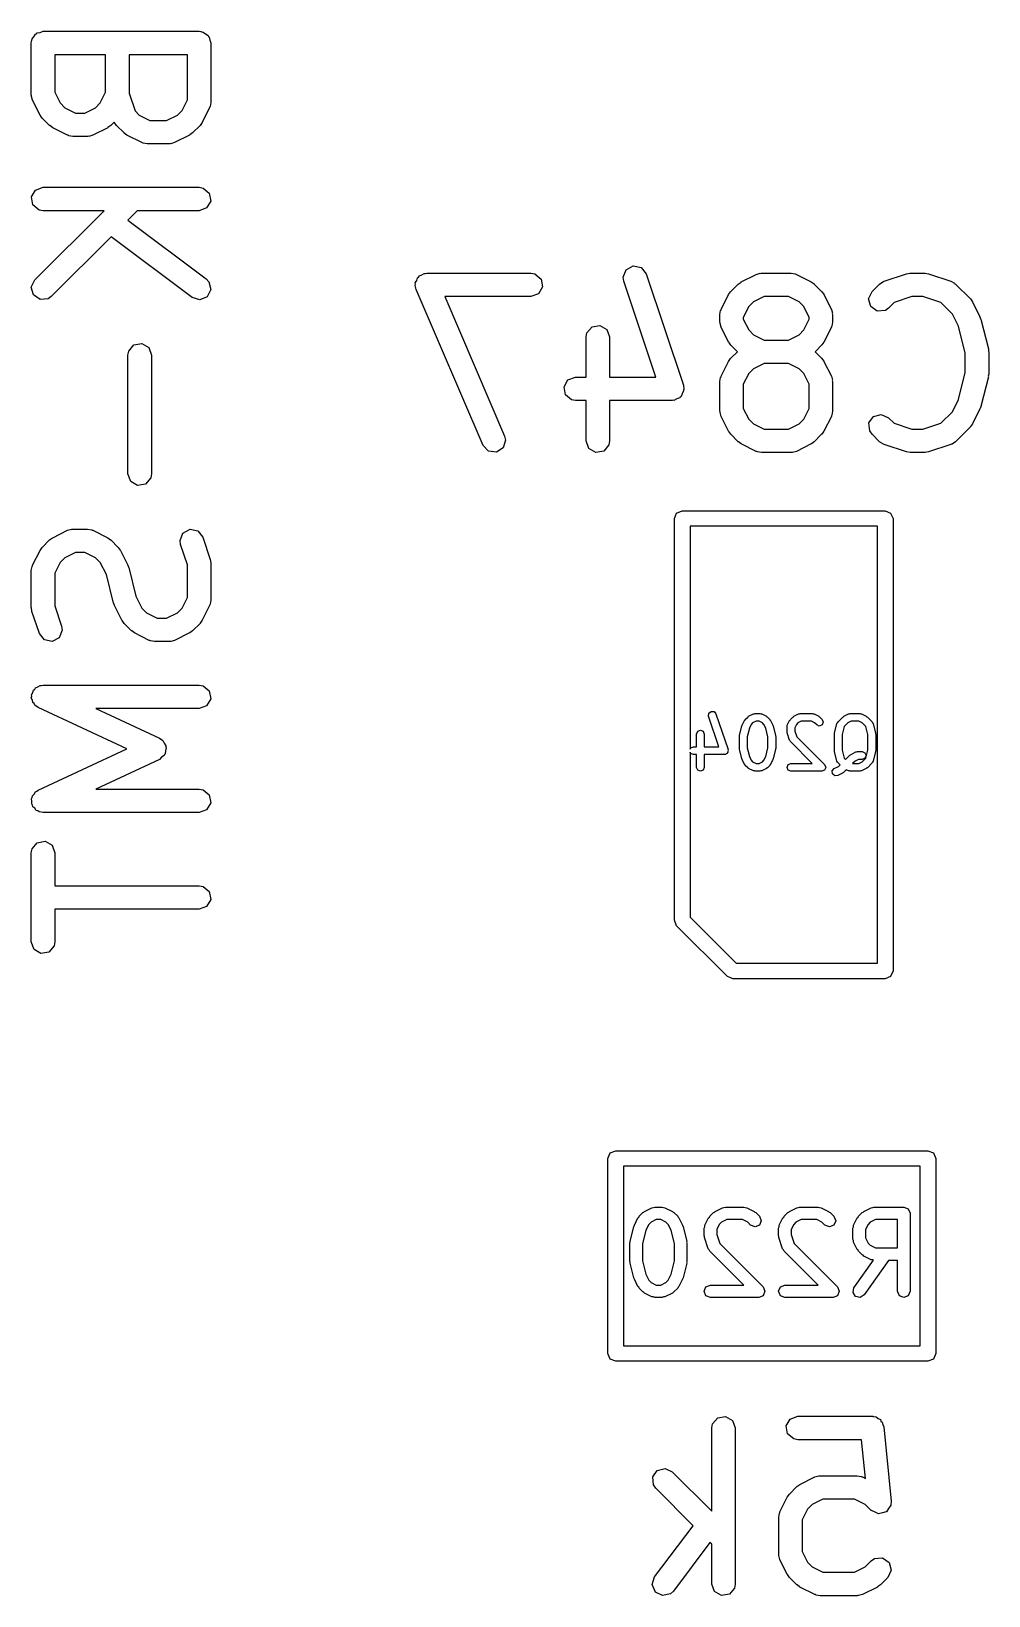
# Model space of a CAD drawing. Extents: x 107.3 to 170.9, y -113.5 to -51.4.
# Drawn here: x 133.16 to 139.3, y -74.83 to -64.81 of the extents above; entities that cross this region are included whole.
import ezdxf

# ---------------------------------------------------------------- set-up
doc = ezdxf.new("R2010")
doc.units = 0
doc.layers.add('BLACK', color=7, linetype='CONTINUOUS')

msp = doc.modelspace()

# ---------------------------------------------------------------- linework, layer by layer
at = {"layer": 'BLACK', "linetype": 'CONTINUOUS'}
for p, q in [((133.164, -64.8809), (133.166, -64.8712)), ((133.165, -64.8679), (133.167, -64.865)), ((133.166, -64.8712), (133.165, -64.8679)), ((133.167, -64.865), (133.169, -64.8553)), ((133.169, -64.8553), (133.181, -64.8404)), ((133.181, -64.8404), (133.191, -64.8235)), ((133.191, -64.8235), (133.197, -64.8212)), ((133.197, -64.8212), (133.202, -64.816)), ((133.202, -64.816), (133.221, -64.8126)), ((133.221, -64.8126), (133.239, -64.8059)), ((133.239, -64.8059), (134.239, -64.8059)), ((134.239, -64.8059), (134.249, -64.8077)), ((134.249, -64.8077), (134.252, -64.8071)), ((134.252, -64.8071), (134.255, -64.8087)), ((134.255, -64.8087), (134.265, -64.8105)), ((134.265, -64.8105), (134.28, -64.823)), ((134.28, -64.823), (134.297, -64.8327)), ((134.297, -64.8327), (134.299, -64.8391)), ((134.299, -64.8391), (134.304, -64.8434)), ((134.304, -64.8434), (134.308, -64.8626)), ((134.308, -64.8626), (134.314, -64.8809)), ((133.164, -65.2143), (133.164, -64.8809)), ((133.314, -64.9559), (133.314, -65.1966)), ((133.64, -64.9559), (133.314, -64.9559)), ((133.64, -65.1966), (133.64, -64.9559)), ((133.79, -64.9559), (133.79, -65.2021)), ((134.164, -64.9559), (133.79, -64.9559)), ((134.164, -65.2442), (134.164, -64.9559)), ((134.314, -64.8809), (134.314, -65.2619)), ((133.166, -65.2185), (133.164, -65.2143)), ((133.165, -65.2228), (133.166, -65.2185)), ((133.172, -65.2478), (133.165, -65.2228)), ((133.22, -65.343), (133.172, -65.2478)), ((133.314, -65.1966), (133.348, -65.2651)), ((133.348, -65.2651), (133.379, -65.2955)), ((133.576, -65.2955), (133.606, -65.2651)), ((133.606, -65.2651), (133.64, -65.1966)), ((133.79, -65.2021), (133.829, -65.3166)), ((134.13, -65.3127), (134.164, -65.2442)), ((134.314, -65.2619), (134.31, -65.2875)), ((133.221, -65.3442), (133.22, -65.343)), ((133.234, -65.3625), (133.221, -65.3442)), ((133.281, -65.4102), (133.234, -65.3625)), ((133.379, -65.2955), (133.447, -65.3297)), ((133.447, -65.3297), (133.507, -65.3297)), ((133.507, -65.3297), (133.576, -65.2955)), ((133.829, -65.3166), (133.855, -65.3431)), ((133.855, -65.3431), (133.924, -65.3774)), ((134.031, -65.3774), (134.1, -65.3431)), ((134.1, -65.3431), (134.13, -65.3127)), ((134.306, -65.2954), (134.259, -65.3907)), ((134.307, -65.291), (134.306, -65.2954)), ((134.31, -65.2875), (134.307, -65.291)), ((133.283, -65.4108), (133.281, -65.4102)), ((133.301, -65.4242), (133.283, -65.4108)), ((133.396, -65.4718), (133.301, -65.4242)), ((133.401, -65.4723), (133.396, -65.4718)), ((133.404, -65.4752), (133.401, -65.4723)), ((133.43, -65.4797), (133.404, -65.4752)), ((133.558, -65.4718), (133.533, -65.4792)), ((133.654, -65.4242), (133.558, -65.4718)), ((133.655, -65.423), (133.654, -65.4242)), ((133.673, -65.4102), (133.655, -65.423)), ((133.695, -65.3883), (133.673, -65.4102)), ((133.695, -65.3888), (133.695, -65.3883)), ((133.71, -65.4102), (133.695, -65.3888)), ((133.758, -65.4578), (133.71, -65.4102)), ((133.759, -65.4585), (133.758, -65.4578)), ((133.777, -65.4718), (133.759, -65.4585)), ((133.872, -65.5194), (133.777, -65.4718)), ((133.924, -65.3774), (134.031, -65.3774)), ((134.177, -65.4718), (134.082, -65.5194)), ((134.179, -65.4706), (134.177, -65.4718)), ((134.197, -65.4578), (134.179, -65.4706)), ((134.245, -65.4102), (134.197, -65.4578)), ((134.259, -65.3907), (134.245, -65.4087)), ((134.245, -65.4087), (134.245, -65.4102)), ((133.525, -65.4797), (133.43, -65.4797)), ((133.529, -65.4782), (133.525, -65.4797)), ((133.533, -65.4792), (133.529, -65.4782)), ((133.877, -65.52), (133.872, -65.5194)), ((133.88, -65.5228), (133.877, -65.52)), ((133.906, -65.5274), (133.88, -65.5228)), ((134.049, -65.5274), (133.906, -65.5274)), ((134.053, -65.5258), (134.049, -65.5274)), ((134.057, -65.5269), (134.053, -65.5258)), ((134.082, -65.5194), (134.057, -65.5269)), ((133.165, -65.8679), (133.191, -65.8235)), ((133.174, -65.9184), (133.165, -65.8679)), ((133.191, -65.8235), (133.239, -65.8059)), ((133.239, -65.8059), (134.239, -65.8059)), ((134.239, -65.8059), (134.265, -65.8105)), ((134.265, -65.8105), (134.304, -65.8434)), ((134.304, -65.8434), (134.313, -65.894)), ((133.214, -65.9514), (133.174, -65.9184)), ((133.186, -66.3993), (133.63, -65.9559)), ((133.239, -65.9559), (133.214, -65.9514)), ((133.63, -65.9559), (133.239, -65.9559)), ((133.842, -65.9559), (133.782, -66.0157)), ((134.239, -65.9559), (133.842, -65.9559)), ((134.287, -65.9384), (134.239, -65.9559)), ((134.313, -65.894), (134.287, -65.9384)), ((133.782, -66.0157), (134.284, -66.3924)), ((133.675, -66.1228), (133.292, -66.5054)), ((134.194, -66.5124), (133.675, -66.1228)), ((135.645, -66.3814), (135.65, -66.3737)), ((135.65, -66.3737), (135.666, -66.3677)), ((135.666, -66.3677), (135.681, -66.3582)), ((135.681, -66.3582), (135.69, -66.3592)), ((135.69, -66.3592), (135.698, -66.3562)), ((135.698, -66.3562), (136.365, -66.3562)), ((136.365, -66.3562), (136.39, -66.3607)), ((136.39, -66.3607), (136.43, -66.3937)), ((136.956, -66.3815), (136.975, -66.3338)), ((136.975, -66.3338), (137.02, -66.3094)), ((137.02, -66.3094), (137.071, -66.3197)), ((137.071, -66.3197), (137.103, -66.3598)), ((137.103, -66.3598), (137.341, -67.0741)), ((137.712, -66.4117), (137.807, -66.3641)), ((137.807, -66.3641), (137.832, -66.3567)), ((137.832, -66.3567), (137.837, -66.3577)), ((137.837, -66.3577), (137.841, -66.3562)), ((137.841, -66.3562), (138.031, -66.3562)), ((138.031, -66.3562), (138.057, -66.3607)), ((138.057, -66.3607), (138.061, -66.3636)), ((138.061, -66.3636), (138.065, -66.3641)), ((138.065, -66.3641), (138.16, -66.4117)), ((138.627, -66.4076), (138.77, -66.36)), ((138.77, -66.36), (138.792, -66.3567)), ((138.792, -66.3567), (138.793, -66.3562)), ((138.793, -66.3562), (138.889, -66.3562)), ((138.889, -66.3562), (138.911, -66.3601)), ((138.911, -66.3601), (138.912, -66.36)), ((138.912, -66.36), (139.055, -66.4076)), ((133.164, -66.4458), (133.186, -66.3993)), ((133.178, -66.4954), (133.164, -66.4458)), ((134.284, -66.3924), (134.302, -66.4114)), ((134.314, -66.4613), (134.29, -66.5071)), ((134.302, -66.4114), (134.314, -66.4613)), ((135.623, -66.4354), (135.626, -66.4269)), ((135.629, -66.4607), (135.623, -66.4354)), ((135.624, -66.4182), (135.633, -66.403)), ((135.626, -66.4269), (135.624, -66.4182)), ((136.058, -67.4607), (135.629, -66.4607)), ((135.633, -66.403), (135.638, -66.3863)), ((135.638, -66.3863), (135.645, -66.3814)), ((136.439, -66.4442), (136.413, -66.4886)), ((136.43, -66.3937), (136.439, -66.4442)), ((136.96, -66.4073), (136.956, -66.3815)), ((137.165, -67.0228), (136.96, -66.4073)), ((137.631, -66.4929), (137.644, -66.4749)), ((137.644, -66.4749), (137.645, -66.4734)), ((137.645, -66.4734), (137.693, -66.4258)), ((137.693, -66.4258), (137.711, -66.4129)), ((137.711, -66.4129), (137.712, -66.4117)), ((138.16, -66.4117), (138.178, -66.4251)), ((138.178, -66.4251), (138.18, -66.4258)), ((138.18, -66.4258), (138.227, -66.4734)), ((138.227, -66.4734), (138.24, -66.4918)), ((138.528, -66.5199), (138.55, -66.4734)), ((138.55, -66.4734), (138.597, -66.4258)), ((138.597, -66.4258), (138.619, -66.4108)), ((138.619, -66.4108), (138.623, -66.4104)), ((138.623, -66.4104), (138.627, -66.4076)), ((139.055, -66.4076), (139.078, -66.4201)), ((139.078, -66.4201), (139.08, -66.4239)), ((139.08, -66.4239), (139.084, -66.4258)), ((139.084, -66.4258), (139.18, -66.521)), ((133.22, -66.5248), (133.178, -66.4954)), ((133.271, -66.5203), (133.22, -66.5248)), ((133.292, -66.5054), (133.271, -66.5203)), ((134.243, -66.5272), (134.194, -66.5124)), ((134.29, -66.5071), (134.243, -66.5272)), ((136.365, -66.5062), (135.812, -66.5062)), ((135.812, -66.5062), (136.196, -67.4016)), ((136.413, -66.4886), (136.365, -66.5062)), ((137.583, -66.5881), (137.631, -66.4929)), ((137.76, -66.5708), (137.725, -66.6394)), ((137.79, -66.5404), (137.76, -66.5708)), ((137.859, -66.5062), (137.79, -66.5404)), ((138.014, -66.5062), (137.859, -66.5062)), ((138.082, -66.5404), (138.014, -66.5062)), ((138.113, -66.5708), (138.082, -66.5404)), ((138.147, -66.6394), (138.113, -66.5708)), ((138.24, -66.4918), (138.241, -66.4929)), ((138.241, -66.4929), (138.289, -66.5881)), ((138.541, -66.5694), (138.528, -66.5199)), ((138.583, -66.5989), (138.541, -66.5694)), ((138.691, -66.5444), (138.656, -66.5795)), ((138.805, -66.5062), (138.691, -66.5444)), ((138.876, -66.5062), (138.805, -66.5062)), ((138.991, -66.5444), (138.876, -66.5062)), ((139.065, -66.6185), (138.991, -66.5444)), ((139.18, -66.521), (139.193, -66.5394)), ((139.193, -66.5394), (139.194, -66.5405)), ((139.194, -66.5405), (139.241, -66.6357)), ((137.575, -66.6217), (137.58, -66.596)), ((137.575, -66.6693), (137.575, -66.6217)), ((137.577, -66.6735), (137.575, -66.6693)), ((137.576, -66.6778), (137.577, -66.6735)), ((137.583, -66.7028), (137.576, -66.6778)), ((137.58, -66.596), (137.583, -66.5926)), ((137.583, -66.5926), (137.583, -66.5881)), ((137.725, -66.6394), (137.725, -66.6516)), ((137.725, -66.6516), (137.76, -66.7201)), ((138.113, -66.7201), (138.147, -66.6516)), ((138.147, -66.6516), (138.147, -66.6394)), ((138.289, -66.5881), (138.296, -66.6131)), ((138.297, -66.6693), (138.292, -66.6949)), ((138.296, -66.6131), (138.295, -66.6174)), ((138.295, -66.6174), (138.297, -66.6217)), ((138.297, -66.6217), (138.297, -66.6693)), ((138.635, -66.5944), (138.583, -66.5989)), ((138.656, -66.5795), (138.635, -66.5944)), ((139.104, -66.6955), (139.065, -66.6185)), ((139.241, -66.6357), (139.245, -66.6481)), ((139.245, -66.6481), (139.247, -66.6511)), ((139.247, -66.6511), (139.295, -66.8416)), ((136.718, -66.7645), (136.723, -66.7389)), ((136.718, -67.0228), (136.718, -66.7645)), ((136.723, -66.7389), (136.756, -66.6996)), ((136.756, -66.6996), (136.806, -66.6907)), ((136.806, -66.6907), (136.851, -66.7163)), ((136.851, -66.7163), (136.868, -66.7645)), ((136.868, -66.7645), (136.868, -67.0228)), ((137.631, -66.7981), (137.583, -66.7028)), ((137.76, -66.7201), (137.79, -66.7505)), ((137.79, -66.7505), (137.859, -66.7848)), ((138.014, -66.7848), (138.082, -66.7505)), ((138.082, -66.7505), (138.113, -66.7201)), ((138.289, -66.7028), (138.241, -66.7981)), ((138.292, -66.6949), (138.289, -66.6984)), ((138.289, -66.6984), (138.289, -66.7028)), ((139.147, -66.869), (139.104, -66.6955)), ((133.783, -66.8809), (133.788, -66.8553)), ((133.788, -66.8553), (133.821, -66.816)), ((133.821, -66.816), (133.871, -66.8071)), ((133.871, -66.8071), (133.916, -66.8327)), ((133.916, -66.8327), (133.933, -66.8809)), ((137.632, -66.7992), (137.631, -66.7981)), ((137.645, -66.8175), (137.632, -66.7992)), ((137.687, -66.8598), (137.645, -66.8175)), ((137.645, -66.902), (137.687, -66.8598)), ((137.859, -66.7848), (138.014, -66.7848)), ((138.227, -66.8175), (138.185, -66.8598)), ((138.185, -66.8598), (138.227, -66.902)), ((138.228, -66.8161), (138.227, -66.8175)), ((138.241, -66.7981), (138.228, -66.8161)), ((139.147, -66.9934), (139.147, -66.869)), ((139.295, -66.8416), (139.296, -66.8565)), ((139.296, -66.8565), (139.297, -66.8598)), ((139.297, -66.8598), (139.297, -67.0026)), ((133.783, -67.6428), (133.783, -66.8809)), ((133.933, -66.8809), (133.933, -67.6428)), ((137.583, -67.0167), (137.631, -66.9214)), ((137.631, -66.9214), (137.644, -66.9034)), ((137.644, -66.9034), (137.645, -66.902)), ((137.79, -66.969), (137.76, -66.9994)), ((137.859, -66.9348), (137.79, -66.969)), ((138.014, -66.9348), (137.859, -66.9348)), ((138.082, -66.969), (138.014, -66.9348)), ((138.113, -66.9994), (138.082, -66.969)), ((138.227, -66.902), (138.24, -66.9203)), ((138.24, -66.9203), (138.241, -66.9214)), ((138.241, -66.9214), (138.289, -67.0167)), ((136.577, -67.0848), (136.602, -67.0404)), ((136.602, -67.0404), (136.65, -67.0228)), ((136.65, -67.0228), (136.718, -67.0228)), ((136.868, -67.0228), (137.165, -67.0228)), ((137.341, -67.0741), (137.344, -67.0999)), ((137.575, -67.0502), (137.58, -67.0246)), ((137.575, -67.2407), (137.575, -67.0502)), ((137.58, -67.0246), (137.583, -67.0211)), ((137.583, -67.0211), (137.583, -67.0167)), ((137.76, -66.9994), (137.725, -67.0679)), ((137.725, -67.0679), (137.725, -67.223)), ((138.147, -67.0679), (138.113, -66.9994)), ((138.147, -67.223), (138.147, -67.0679)), ((138.289, -67.0167), (138.296, -67.0417)), ((138.296, -67.0417), (138.295, -67.046)), ((138.295, -67.046), (138.297, -67.0502)), ((138.297, -67.0502), (138.297, -67.2407)), ((139.104, -67.1669), (139.147, -66.9934)), ((139.295, -67.0208), (139.247, -67.2113)), ((139.297, -67.0026), (139.294, -67.0174)), ((139.294, -67.0174), (139.295, -67.0208)), ((136.586, -67.1353), (136.577, -67.0848)), ((136.625, -67.1683), (136.586, -67.1353)), ((136.65, -67.1728), (136.625, -67.1683)), ((136.718, -67.1728), (136.65, -67.1728)), ((136.718, -67.4312), (136.718, -67.1728)), ((137.27, -67.1728), (136.868, -67.1728)), ((136.868, -67.1728), (136.868, -67.4312)), ((137.275, -67.1709), (137.27, -67.1728)), ((137.281, -67.172), (137.275, -67.1709)), ((137.299, -67.1623), (137.281, -67.172)), ((137.318, -67.1553), (137.299, -67.1623)), ((137.321, -67.1503), (137.318, -67.1553)), ((137.326, -67.1476), (137.321, -67.1503)), ((137.333, -67.1286), (137.326, -67.1476)), ((137.343, -67.1109), (137.333, -67.1286)), ((137.344, -67.0999), (137.342, -67.1052)), ((137.342, -67.1052), (137.343, -67.1109)), ((139.065, -67.2439), (139.104, -67.1669)), ((137.577, -67.2449), (137.575, -67.2407)), ((137.576, -67.2493), (137.577, -67.2449)), ((137.583, -67.2742), (137.576, -67.2493)), ((137.631, -67.3695), (137.583, -67.2742)), ((137.725, -67.223), (137.76, -67.2915)), ((138.113, -67.2915), (138.147, -67.223)), ((138.289, -67.2742), (138.241, -67.3695)), ((138.292, -67.2664), (138.289, -67.2698)), ((138.289, -67.2698), (138.289, -67.2742)), ((138.297, -67.2407), (138.292, -67.2664)), ((138.53, -67.3165), (138.56, -67.2745)), ((138.56, -67.2745), (138.609, -67.2612)), ((138.609, -67.2612), (138.656, -67.2829)), ((138.991, -67.318), (139.065, -67.2439)), ((139.241, -67.2266), (139.194, -67.3219)), ((139.242, -67.2231), (139.241, -67.2266)), ((139.247, -67.2113), (139.242, -67.2231)), ((137.632, -67.3706), (137.631, -67.3695)), ((137.645, -67.389), (137.632, -67.3706)), ((137.76, -67.2915), (137.79, -67.3219)), ((137.79, -67.3219), (137.859, -67.3562)), ((137.859, -67.3562), (138.014, -67.3562)), ((138.014, -67.3562), (138.082, -67.3219)), ((138.082, -67.3219), (138.113, -67.2915)), ((138.241, -67.3695), (138.228, -67.3875)), ((138.535, -67.3676), (138.53, -67.3165)), ((138.55, -67.389), (138.535, -67.3676)), ((138.656, -67.2829), (138.691, -67.318)), ((138.691, -67.318), (138.805, -67.3562)), ((138.805, -67.3562), (138.876, -67.3562)), ((138.876, -67.3562), (138.991, -67.318)), ((139.18, -67.3414), (139.084, -67.4366)), ((139.194, -67.3219), (139.18, -67.3399)), ((139.18, -67.3399), (139.18, -67.3414)), ((136.093, -67.4981), (136.058, -67.4607)), ((136.187, -67.4761), (136.144, -67.5042)), ((136.202, -67.427), (136.187, -67.4761)), ((136.196, -67.4016), (136.202, -67.427)), ((136.736, -67.4794), (136.718, -67.4312)), ((136.78, -67.505), (136.736, -67.4794)), ((136.864, -67.4568), (136.831, -67.4961)), ((136.868, -67.4312), (136.864, -67.4568)), ((137.693, -67.4366), (137.645, -67.389)), ((137.694, -67.4373), (137.693, -67.4366)), ((137.712, -67.4506), (137.694, -67.4373)), ((137.807, -67.4983), (137.712, -67.4506)), ((138.16, -67.4506), (138.065, -67.4983)), ((138.161, -67.4495), (138.16, -67.4506)), ((138.18, -67.4366), (138.161, -67.4495)), ((138.227, -67.389), (138.18, -67.4366)), ((138.228, -67.3875), (138.227, -67.389)), ((138.597, -67.4366), (138.55, -67.389)), ((138.601, -67.4385), (138.597, -67.4366)), ((138.604, -67.4423), (138.601, -67.4385)), ((138.627, -67.4547), (138.604, -67.4423)), ((138.77, -67.5023), (138.627, -67.4547)), ((139.055, -67.4547), (138.912, -67.5023)), ((139.059, -67.4519), (139.055, -67.4547)), ((139.063, -67.4515), (139.059, -67.4519)), ((139.084, -67.4366), (139.063, -67.4515)), ((136.144, -67.5042), (136.093, -67.4981)), ((136.831, -67.4961), (136.78, -67.505)), ((137.812, -67.4988), (137.807, -67.4983)), ((137.815, -67.5017), (137.812, -67.4988)), ((137.841, -67.5062), (137.815, -67.5017)), ((138.031, -67.5062), (137.841, -67.5062)), ((138.036, -67.5046), (138.031, -67.5062)), ((138.04, -67.5057), (138.036, -67.5046)), ((138.065, -67.4983), (138.04, -67.5057)), ((138.771, -67.5023), (138.77, -67.5023)), ((138.793, -67.5062), (138.771, -67.5023)), ((138.889, -67.5062), (138.793, -67.5062)), ((138.89, -67.5056), (138.889, -67.5062)), ((138.912, -67.5023), (138.89, -67.5056)), ((133.801, -67.691), (133.783, -67.6428)), ((133.929, -67.6685), (133.896, -67.7078)), ((133.933, -67.6428), (133.929, -67.6685)), ((133.845, -67.7167), (133.801, -67.691)), ((133.896, -67.7078), (133.845, -67.7167)), ((137.298, -67.8934), (137.334, -67.8788)), ((137.334, -67.8788), (138.634, -67.8788)), ((138.634, -67.8788), (138.669, -67.8934)), ((137.284, -67.9288), (137.298, -67.8934)), ((137.284, -70.5038), (137.284, -67.9288)), ((137.384, -67.9788), (137.384, -69.4071)), ((138.584, -67.9788), (137.384, -67.9788)), ((138.584, -70.7788), (138.584, -67.9788)), ((138.669, -67.8934), (138.684, -67.9288)), ((138.684, -67.9288), (138.684, -70.8288)), ((133.234, -68.1136), (133.281, -68.066)), ((133.281, -68.066), (133.3, -68.0531)), ((133.3, -68.0531), (133.301, -68.0519)), ((133.301, -68.0519), (133.396, -68.0043)), ((133.396, -68.0043), (133.421, -67.9969)), ((133.421, -67.9969), (133.425, -67.9979)), ((133.425, -67.9979), (133.43, -67.9964)), ((133.43, -67.9964), (133.525, -67.9964)), ((133.525, -67.9964), (133.551, -68.0009)), ((133.551, -68.0009), (133.554, -68.0038)), ((133.554, -68.0038), (133.558, -68.0043)), ((133.558, -68.0043), (133.654, -68.0519)), ((133.654, -68.0519), (133.672, -68.0653)), ((133.672, -68.0653), (133.673, -68.066)), ((133.673, -68.066), (133.721, -68.1136)), ((134.117, -68.0694), (134.135, -68.0216)), ((134.12, -68.0951), (134.117, -68.0694)), ((134.135, -68.0216), (134.181, -67.9972)), ((134.181, -67.9972), (134.231, -68.0075)), ((134.231, -68.0075), (134.263, -68.0477)), ((134.263, -68.0477), (134.31, -68.1905)), ((133.172, -68.2283), (133.22, -68.1331)), ((133.22, -68.1331), (133.233, -68.1151)), ((133.233, -68.1151), (133.234, -68.1136)), ((133.379, -68.1807), (133.348, -68.2111)), ((133.447, -68.1464), (133.379, -68.1807)), ((133.507, -68.1464), (133.447, -68.1464)), ((133.576, -68.1807), (133.507, -68.1464)), ((133.606, -68.2111), (133.576, -68.1807)), ((133.721, -68.1136), (133.734, -68.132)), ((133.734, -68.132), (133.735, -68.1331)), ((133.735, -68.1331), (133.782, -68.2283)), ((134.164, -68.2264), (134.12, -68.0951)), ((133.164, -68.2619), (133.169, -68.2362)), ((133.164, -68.5), (133.164, -68.2619)), ((133.169, -68.2362), (133.172, -68.2328)), ((133.172, -68.2328), (133.172, -68.2283)), ((133.348, -68.2111), (133.314, -68.2796)), ((133.314, -68.2796), (133.314, -68.4878)), ((133.645, -68.2881), (133.606, -68.2111)), ((133.782, -68.2283), (133.786, -68.2408)), ((133.786, -68.2408), (133.788, -68.2437)), ((133.788, -68.2437), (133.834, -68.4262)), ((134.164, -68.4347), (134.164, -68.2264)), ((134.31, -68.1905), (134.314, -68.2127)), ((134.314, -68.2127), (134.314, -68.2143)), ((134.314, -68.2143), (134.314, -68.4524)), ((133.69, -68.4706), (133.645, -68.2881)), ((133.692, -68.4735), (133.69, -68.4706)), ((133.696, -68.4859), (133.692, -68.4735)), ((133.834, -68.4262), (133.872, -68.5032)), ((134.13, -68.5032), (134.164, -68.4347)), ((134.307, -68.4814), (134.306, -68.4859)), ((134.31, -68.478), (134.307, -68.4814)), ((134.314, -68.4524), (134.31, -68.478)), ((133.165, -68.5015), (133.164, -68.5)), ((133.168, -68.5237), (133.165, -68.5015)), ((133.216, -68.6666), (133.168, -68.5237)), ((133.314, -68.4878), (133.358, -68.6191)), ((133.744, -68.5811), (133.696, -68.4859)), ((133.745, -68.5823), (133.744, -68.5811)), ((133.758, -68.6006), (133.745, -68.5823)), ((133.872, -68.5032), (133.903, -68.5336)), ((133.903, -68.5336), (133.971, -68.5678)), ((133.971, -68.5678), (134.031, -68.5678)), ((134.031, -68.5678), (134.1, -68.5336)), ((134.1, -68.5336), (134.13, -68.5032)), ((134.259, -68.5811), (134.245, -68.5992)), ((134.306, -68.4859), (134.259, -68.5811)), ((133.248, -68.7067), (133.216, -68.6666)), ((133.362, -68.6449), (133.343, -68.6926)), ((133.358, -68.6191), (133.362, -68.6449)), ((133.805, -68.6483), (133.758, -68.6006)), ((133.807, -68.6489), (133.805, -68.6483)), ((133.825, -68.6623), (133.807, -68.6489)), ((133.92, -68.7099), (133.825, -68.6623)), ((134.177, -68.6623), (134.082, -68.7099)), ((134.179, -68.6611), (134.177, -68.6623)), ((134.197, -68.6483), (134.179, -68.6611)), ((134.245, -68.6006), (134.197, -68.6483)), ((134.245, -68.5992), (134.245, -68.6006)), ((133.298, -68.717), (133.248, -68.7067)), ((133.343, -68.6926), (133.298, -68.717)), ((133.924, -68.7104), (133.92, -68.7099)), ((133.928, -68.7133), (133.924, -68.7104)), ((133.953, -68.7178), (133.928, -68.7133)), ((134.049, -68.7178), (133.953, -68.7178)), ((134.053, -68.7163), (134.049, -68.7178)), ((134.057, -68.7173), (134.053, -68.7163)), ((134.082, -68.7099), (134.057, -68.7173)), ((133.164, -69.0779), (133.167, -69.0682)), ((133.171, -69.0928), (133.164, -69.0779)), ((133.165, -69.0584), (133.174, -69.0442)), ((133.167, -69.0682), (133.165, -69.0584)), ((133.174, -69.0442), (133.178, -69.0284)), ((133.178, -69.0284), (133.186, -69.0226)), ((133.186, -69.0226), (133.191, -69.014)), ((133.191, -69.014), (133.206, -69.0084)), ((133.206, -69.0084), (133.22, -68.999)), ((133.22, -68.999), (133.23, -68.9998)), ((133.23, -68.9998), (133.239, -68.9964)), ((133.239, -68.9964), (134.239, -68.9964)), ((134.239, -68.9964), (134.265, -69.0009)), ((134.265, -69.0009), (134.304, -69.0339)), ((134.313, -69.0844), (134.287, -69.1289)), ((134.304, -69.0339), (134.313, -69.0844)), ((133.174, -69.1089), (133.171, -69.0928)), ((133.182, -69.1153), (133.174, -69.1089)), ((133.186, -69.1244), (133.182, -69.1153)), ((133.207, -69.1394), (133.186, -69.1244)), ((133.776, -69.4047), (133.207, -69.1394)), ((134.239, -69.1464), (133.577, -69.1464)), ((133.577, -69.1464), (133.985, -69.3368)), ((134.287, -69.1289), (134.239, -69.1464)), ((137.503, -69.1962), (137.504, -69.1771)), ((137.504, -69.1771), (137.519, -69.1646)), ((137.519, -69.1646), (137.538, -69.166)), ((137.538, -69.166), (137.55, -69.1804)), ((137.55, -69.1804), (137.627, -69.409)), ((137.759, -69.1964), (137.79, -69.1812)), ((137.79, -69.1812), (137.796, -69.1808)), ((137.796, -69.1808), (137.801, -69.1786)), ((137.801, -69.1786), (137.831, -69.1786)), ((137.831, -69.1786), (137.837, -69.1808)), ((137.837, -69.1808), (137.843, -69.1812)), ((137.843, -69.1812), (137.873, -69.1964)), ((138.049, -69.1964), (138.079, -69.1812)), ((138.079, -69.1812), (138.085, -69.1808)), ((138.085, -69.1808), (138.09, -69.1786)), ((138.09, -69.1786), (138.167, -69.1786)), ((138.167, -69.1786), (138.172, -69.1808)), ((138.172, -69.1808), (138.178, -69.1812)), ((138.178, -69.1812), (138.208, -69.1964)), ((138.369, -69.1964), (138.399, -69.1812)), ((138.399, -69.1812), (138.405, -69.1808)), ((138.405, -69.1808), (138.41, -69.1786)), ((138.41, -69.1786), (138.471, -69.1786)), ((138.471, -69.1786), (138.477, -69.1808)), ((138.477, -69.1808), (138.483, -69.1812)), ((138.483, -69.1812), (138.513, -69.1964)), ((137.433, -69.2925), (137.45, -69.2852)), ((137.45, -69.2852), (137.468, -69.2925)), ((137.568, -69.3919), (137.503, -69.1962)), ((137.7, -69.3194), (137.716, -69.2584)), ((137.716, -69.2584), (137.717, -69.2562)), ((137.717, -69.2562), (137.718, -69.2533)), ((137.718, -69.2533), (137.733, -69.2229)), ((137.733, -69.2229), (137.736, -69.2202)), ((137.736, -69.2202), (137.738, -69.2164)), ((137.738, -69.2164), (137.753, -69.2011)), ((137.764, -69.2732), (137.75, -69.3285)), ((137.753, -69.2011), (137.757, -69.1995)), ((137.757, -69.1995), (137.759, -69.1964)), ((137.776, -69.2488), (137.764, -69.2732)), ((137.785, -69.2393), (137.776, -69.2488)), ((137.807, -69.2286), (137.785, -69.2393)), ((137.826, -69.2286), (137.807, -69.2286)), ((137.847, -69.2393), (137.826, -69.2286)), ((137.857, -69.2488), (137.847, -69.2393)), ((137.869, -69.2732), (137.857, -69.2488)), ((137.883, -69.3285), (137.869, -69.2732)), ((137.873, -69.1964), (137.876, -69.1995)), ((137.876, -69.1995), (137.88, -69.2011)), ((137.88, -69.2011), (137.895, -69.2164)), ((137.895, -69.2164), (137.896, -69.2202)), ((137.896, -69.2202), (137.899, -69.2229)), ((137.899, -69.2229), (137.915, -69.2533)), ((137.915, -69.2533), (137.915, -69.2562)), ((137.915, -69.2562), (137.917, -69.2585)), ((137.917, -69.2585), (137.932, -69.3194)), ((138.005, -69.2645), (138.007, -69.2591)), ((138.005, -69.295), (138.005, -69.2645)), ((138.007, -69.2533), (138.022, -69.2229)), ((138.007, -69.2591), (138.007, -69.2533)), ((138.022, -69.2229), (138.025, -69.2202)), ((138.025, -69.2202), (138.027, -69.2164)), ((138.027, -69.2164), (138.042, -69.2011)), ((138.042, -69.2011), (138.046, -69.1995)), ((138.046, -69.1995), (138.049, -69.1964)), ((138.065, -69.2488), (138.055, -69.2704)), ((138.055, -69.2704), (138.055, -69.2909)), ((138.075, -69.2393), (138.065, -69.2488)), ((138.096, -69.2286), (138.075, -69.2393)), ((138.161, -69.2286), (138.096, -69.2286)), ((138.182, -69.2393), (138.161, -69.2286)), ((138.195, -69.2517), (138.182, -69.2393)), ((138.212, -69.259), (138.195, -69.2517)), ((138.208, -69.1964), (138.211, -69.1995)), ((138.211, -69.1995), (138.215, -69.2011)), ((138.23, -69.2517), (138.212, -69.259)), ((138.215, -69.2011), (138.23, -69.2164)), ((138.23, -69.2164), (138.237, -69.234)), ((138.237, -69.234), (138.23, -69.2517)), ((138.31, -69.3042), (138.325, -69.2432)), ((138.325, -69.2432), (138.329, -69.2378)), ((138.329, -69.2378), (138.332, -69.2316)), ((138.332, -69.2316), (138.362, -69.2011)), ((138.372, -69.2621), (138.359, -69.3133)), ((138.362, -69.2011), (138.366, -69.1995)), ((138.366, -69.1995), (138.369, -69.1964)), ((138.395, -69.2393), (138.372, -69.2621)), ((138.416, -69.2286), (138.395, -69.2393)), ((138.466, -69.2286), (138.416, -69.2286)), ((138.487, -69.2393), (138.466, -69.2286)), ((138.51, -69.2621), (138.487, -69.2393)), ((138.523, -69.3133), (138.51, -69.2621)), ((138.513, -69.1964), (138.516, -69.1995)), ((138.516, -69.1995), (138.52, -69.2011)), ((138.52, -69.2011), (138.55, -69.2316)), ((138.55, -69.2316), (138.553, -69.2378)), ((138.553, -69.2378), (138.557, -69.2432)), ((138.557, -69.2432), (138.572, -69.3042)), ((133.985, -69.3368), (133.993, -69.3424)), ((133.993, -69.3424), (133.996, -69.3433)), ((133.996, -69.3433), (133.998, -69.346)), ((133.998, -69.346), (134.007, -69.3517)), ((134.007, -69.3517), (134.015, -69.3694)), ((134.015, -69.3694), (134.026, -69.3853)), ((134.026, -69.3853), (134.025, -69.3921)), ((137.425, -69.3102), (137.433, -69.2925)), ((137.425, -69.3919), (137.425, -69.3102)), ((137.468, -69.2925), (137.475, -69.3102)), ((137.475, -69.3102), (137.475, -69.3919)), ((137.701, -69.3225), (137.7, -69.3194)), ((137.7, -69.3255), (137.701, -69.3225)), ((137.7, -69.4017), (137.7, -69.3255)), ((137.75, -69.3285), (137.75, -69.3986)), ((137.883, -69.3986), (137.883, -69.3285)), ((137.932, -69.3194), (137.931, -69.3225)), ((137.931, -69.3225), (137.933, -69.3255)), ((137.933, -69.3255), (137.933, -69.4017)), ((138.006, -69.2988), (138.005, -69.295)), ((138.006, -69.3029), (138.006, -69.2988)), ((138.021, -69.3486), (138.006, -69.3029)), ((138.025, -69.353), (138.021, -69.3486)), ((138.027, -69.3584), (138.025, -69.353)), ((138.167, -69.4986), (138.027, -69.3584)), ((138.055, -69.2909), (138.067, -69.3272)), ((138.067, -69.3272), (138.245, -69.5059)), ((138.309, -69.3102), (138.31, -69.3073)), ((138.309, -69.4169), (138.309, -69.3102)), ((138.31, -69.3073), (138.31, -69.3042)), ((138.359, -69.3133), (138.359, -69.4138)), ((138.523, -69.4138), (138.523, -69.3133)), ((138.572, -69.3042), (138.571, -69.3073)), ((138.571, -69.3073), (138.573, -69.3102)), ((138.573, -69.3102), (138.573, -69.4169)), ((133.207, -69.6701), (133.776, -69.4047)), ((133.985, -69.4727), (133.577, -69.6631)), ((133.999, -69.4589), (133.985, -69.4727)), ((134.015, -69.4478), (133.999, -69.4589)), ((134.017, -69.4412), (134.015, -69.4478)), ((134.021, -69.4364), (134.017, -69.4412)), ((134.023, -69.417), (134.021, -69.4364)), ((134.028, -69.3982), (134.023, -69.417)), ((134.025, -69.3921), (134.028, -69.3982)), ((137.384, -69.4071), (137.387, -69.3992)), ((137.387, -69.4346), (137.384, -69.4267)), ((137.384, -69.4267), (137.384, -70.4831)), ((137.387, -69.3992), (137.405, -69.3919)), ((137.405, -69.4419), (137.387, -69.4346)), ((137.405, -69.3919), (137.425, -69.3919)), ((137.425, -69.4419), (137.405, -69.4419)), ((137.425, -69.5236), (137.425, -69.4419)), ((137.475, -69.3919), (137.568, -69.3919)), ((137.603, -69.4419), (137.475, -69.4419)), ((137.475, -69.4419), (137.475, -69.5236)), ((137.607, -69.4403), (137.603, -69.4419)), ((137.611, -69.4406), (137.607, -69.4403)), ((137.615, -69.4368), (137.611, -69.4406)), ((137.621, -69.4346), (137.615, -69.4368)), ((137.622, -69.4308), (137.621, -69.4346)), ((137.625, -69.4281), (137.622, -69.4308)), ((137.626, -69.4223), (137.625, -69.4281)), ((137.627, -69.409), (137.626, -69.4131)), ((137.626, -69.4131), (137.628, -69.4169)), ((137.628, -69.4169), (137.626, -69.4223)), ((137.701, -69.4046), (137.7, -69.4017)), ((137.7, -69.4077), (137.701, -69.4046)), ((137.716, -69.4687), (137.7, -69.4077)), ((137.717, -69.471), (137.716, -69.4687)), ((137.718, -69.4738), (137.717, -69.471)), ((137.733, -69.5043), (137.718, -69.4738)), ((137.75, -69.3986), (137.764, -69.4539)), ((137.764, -69.4539), (137.776, -69.4783)), ((137.776, -69.4783), (137.785, -69.4878)), ((137.847, -69.4878), (137.857, -69.4783)), ((137.857, -69.4783), (137.869, -69.4539)), ((137.869, -69.4539), (137.883, -69.3986)), ((137.915, -69.4738), (137.899, -69.5043)), ((137.917, -69.4687), (137.915, -69.471)), ((137.915, -69.471), (137.915, -69.4738)), ((137.932, -69.4077), (137.917, -69.4687)), ((137.933, -69.4017), (137.931, -69.4046)), ((137.931, -69.4046), (137.932, -69.4077)), ((138.31, -69.4198), (138.309, -69.4169)), ((138.31, -69.423), (138.31, -69.4198)), ((138.325, -69.4839), (138.31, -69.423)), ((138.329, -69.4893), (138.325, -69.4839)), ((138.359, -69.4138), (138.372, -69.4651)), ((138.372, -69.4651), (138.38, -69.473)), ((138.38, -69.473), (138.408, -69.4449)), ((138.408, -69.4449), (138.412, -69.4434)), ((138.412, -69.4434), (138.415, -69.4402)), ((138.415, -69.4402), (138.445, -69.425)), ((138.441, -69.4832), (138.425, -69.4986)), ((138.462, -69.4724), (138.441, -69.4832)), ((138.445, -69.425), (138.451, -69.4246)), ((138.451, -69.4246), (138.456, -69.4224)), ((138.456, -69.4224), (138.487, -69.4224)), ((138.487, -69.4724), (138.462, -69.4724)), ((138.487, -69.4224), (138.504, -69.4297)), ((138.504, -69.465), (138.487, -69.4724)), ((138.487, -69.4878), (138.51, -69.4651)), ((138.504, -69.4297), (138.512, -69.4474)), ((138.512, -69.4474), (138.504, -69.465)), ((138.51, -69.4651), (138.523, -69.4138)), ((138.557, -69.4839), (138.553, -69.4893)), ((138.572, -69.423), (138.557, -69.4839)), ((138.573, -69.4169), (138.571, -69.4198)), ((138.571, -69.4198), (138.572, -69.423)), ((137.433, -69.5412), (137.425, -69.5236)), ((137.45, -69.5486), (137.433, -69.5412)), ((137.468, -69.5412), (137.45, -69.5486)), ((137.475, -69.5236), (137.468, -69.5412)), ((137.736, -69.507), (137.733, -69.5043)), ((137.738, -69.5108), (137.736, -69.507)), ((137.753, -69.526), (137.738, -69.5108)), ((137.757, -69.5276), (137.753, -69.526)), ((137.759, -69.5307), (137.757, -69.5276)), ((137.79, -69.5459), (137.759, -69.5307)), ((137.785, -69.4878), (137.807, -69.4986)), ((137.796, -69.5463), (137.79, -69.5459)), ((137.801, -69.5486), (137.796, -69.5463)), ((137.831, -69.5486), (137.801, -69.5486)), ((137.807, -69.4986), (137.826, -69.4986)), ((137.826, -69.4986), (137.847, -69.4878)), ((137.837, -69.5463), (137.831, -69.5486)), ((137.843, -69.5459), (137.837, -69.5463)), ((137.873, -69.5307), (137.843, -69.5459)), ((137.876, -69.5276), (137.873, -69.5307)), ((137.88, -69.526), (137.876, -69.5276)), ((137.895, -69.5108), (137.88, -69.526)), ((137.896, -69.507), (137.895, -69.5108)), ((137.899, -69.5043), (137.896, -69.507)), ((138.005, -69.5236), (138.012, -69.5059)), ((138.012, -69.5412), (138.005, -69.5236)), ((138.012, -69.5059), (138.03, -69.4986)), ((138.03, -69.5486), (138.012, -69.5412)), ((138.03, -69.4986), (138.167, -69.4986)), ((138.228, -69.5486), (138.03, -69.5486)), ((138.245, -69.5412), (138.228, -69.5486)), ((138.228, -69.5486), (138.228, -69.5486)), ((138.245, -69.5059), (138.253, -69.5236)), ((138.253, -69.5236), (138.245, -69.5412)), ((138.295, -69.5461), (138.308, -69.5317)), ((138.297, -69.5652), (138.295, -69.5461)), ((138.311, -69.5778), (138.297, -69.5652)), ((138.308, -69.5317), (138.335, -69.5183)), ((138.33, -69.5764), (138.311, -69.5778)), ((138.332, -69.4955), (138.329, -69.4893)), ((138.361, -69.5612), (138.33, -69.5764)), ((138.345, -69.5083), (138.332, -69.4955)), ((138.335, -69.5183), (138.345, -69.5083)), ((138.363, -69.5581), (138.361, -69.5612)), ((138.367, -69.5565), (138.363, -69.5581)), ((138.385, -69.5387), (138.367, -69.5565)), ((138.399, -69.5459), (138.385, -69.5387)), ((138.405, -69.5463), (138.399, -69.5459)), ((138.41, -69.5486), (138.405, -69.5463)), ((138.471, -69.5486), (138.41, -69.5486)), ((138.425, -69.4986), (138.466, -69.4986)), ((138.466, -69.4986), (138.487, -69.4878)), ((138.477, -69.5463), (138.471, -69.5486)), ((138.483, -69.5459), (138.477, -69.5463)), ((138.513, -69.5307), (138.483, -69.5459)), ((138.516, -69.5276), (138.513, -69.5307)), ((138.52, -69.526), (138.516, -69.5276)), ((138.55, -69.4955), (138.52, -69.526)), ((138.553, -69.4893), (138.55, -69.4955)), ((133.183, -69.6948), (133.191, -69.6806)), ((133.191, -69.6806), (133.2, -69.6772)), ((133.2, -69.6772), (133.207, -69.6701)), ((133.577, -69.6631), (134.239, -69.6631)), ((134.239, -69.6631), (134.265, -69.6676)), ((134.265, -69.6676), (134.304, -69.7006)), ((133.165, -69.7251), (133.17, -69.7164)), ((133.168, -69.7412), (133.165, -69.7251)), ((133.167, -69.7575), (133.168, -69.7412)), ((133.172, -69.7657), (133.167, -69.7575)), ((133.17, -69.7164), (133.171, -69.7064)), ((133.171, -69.7064), (133.183, -69.6948)), ((133.174, -69.7756), (133.172, -69.7657)), ((133.187, -69.7861), (133.174, -69.7756)), ((133.196, -69.7995), (133.187, -69.7861)), ((134.313, -69.7511), (134.287, -69.7955)), ((134.304, -69.7006), (134.313, -69.7511)), ((133.206, -69.8021), (133.196, -69.7995)), ((133.214, -69.8086), (133.206, -69.8021)), ((133.239, -69.8131), (133.214, -69.8086)), ((134.239, -69.8131), (133.239, -69.8131)), ((134.287, -69.7955), (134.239, -69.8131)), ((133.164, -70.0714), (133.169, -70.0458)), ((133.164, -70.6428), (133.164, -70.0714)), ((133.169, -70.0458), (133.202, -70.0065)), ((133.202, -70.0065), (133.252, -69.9975)), ((133.252, -69.9975), (133.297, -70.0232)), ((133.297, -70.0232), (133.314, -70.0714)), ((133.314, -70.0714), (133.314, -70.2821)), ((133.314, -70.2821), (134.239, -70.2821)), ((134.239, -70.2821), (134.265, -70.2866)), ((134.265, -70.2866), (134.304, -70.3196)), ((134.313, -70.3701), (134.287, -70.4146)), ((134.304, -70.3196), (134.313, -70.3701)), ((134.239, -70.4321), (133.314, -70.4321)), ((133.314, -70.4321), (133.314, -70.6428)), ((134.287, -70.4146), (134.239, -70.4321)), ((137.384, -70.4831), (137.68, -70.7788)), ((137.298, -70.5392), (137.284, -70.5038)), ((137.623, -70.8642), (137.298, -70.5392)), ((133.182, -70.691), (133.164, -70.6428)), ((133.31, -70.6685), (133.277, -70.7078)), ((133.314, -70.6428), (133.31, -70.6685)), ((133.226, -70.7167), (133.182, -70.691)), ((133.277, -70.7078), (133.226, -70.7167)), ((137.68, -70.7788), (138.584, -70.7788)), ((137.634, -70.8684), (137.623, -70.8642)), ((137.659, -70.8788), (137.634, -70.8684)), ((138.634, -70.8788), (137.659, -70.8788)), ((138.669, -70.8642), (138.634, -70.8788)), ((138.684, -70.8288), (138.669, -70.8642)), ((136.872, -71.995), (136.908, -71.9804)), ((136.908, -71.9804), (138.908, -71.9804)), ((138.908, -71.9804), (138.943, -71.995)), ((136.858, -72.0304), (136.872, -71.995)), ((136.858, -73.2804), (136.858, -72.0304)), ((136.958, -72.0804), (136.958, -73.2304)), ((138.858, -72.0804), (136.958, -72.0804)), ((138.858, -73.2304), (138.858, -72.0804)), ((138.943, -71.995), (138.958, -72.0304)), ((138.958, -72.0304), (138.958, -73.2804)), ((137.058, -72.4009), (137.082, -72.3771)), ((137.082, -72.3771), (137.088, -72.3746)), ((137.088, -72.3746), (137.092, -72.3696)), ((137.092, -72.3696), (137.14, -72.3458)), ((137.14, -72.3458), (137.149, -72.3452)), ((137.149, -72.3452), (137.158, -72.3416)), ((137.158, -72.3416), (137.205, -72.3416)), ((137.205, -72.3416), (137.214, -72.3452)), ((137.214, -72.3452), (137.223, -72.3458)), ((137.223, -72.3458), (137.271, -72.3696)), ((137.271, -72.3696), (137.275, -72.3746)), ((137.275, -72.3746), (137.281, -72.3771)), ((137.281, -72.3771), (137.305, -72.4009)), ((137.51, -72.4009), (137.534, -72.3771)), ((137.534, -72.3771), (137.54, -72.3746)), ((137.54, -72.3746), (137.544, -72.3696)), ((137.544, -72.3696), (137.592, -72.3458)), ((137.592, -72.3458), (137.601, -72.3452)), ((137.601, -72.3452), (137.61, -72.3416)), ((137.61, -72.3416), (137.729, -72.3416)), ((137.729, -72.3416), (137.738, -72.3452)), ((137.738, -72.3452), (137.747, -72.3458)), ((137.747, -72.3458), (137.795, -72.3696)), ((137.795, -72.3696), (137.799, -72.3746)), ((137.799, -72.3746), (137.805, -72.3771)), ((137.805, -72.3771), (137.829, -72.4009)), ((137.986, -72.4009), (138.01, -72.3771)), ((138.01, -72.3771), (138.016, -72.3746)), ((138.016, -72.3746), (138.021, -72.3696)), ((138.021, -72.3696), (138.068, -72.3458)), ((138.068, -72.3458), (138.078, -72.3452)), ((138.078, -72.3452), (138.086, -72.3416)), ((138.086, -72.3416), (138.205, -72.3416)), ((138.205, -72.3416), (138.214, -72.3452)), ((138.214, -72.3452), (138.223, -72.3458)), ((138.223, -72.3458), (138.271, -72.3696)), ((138.271, -72.3696), (138.275, -72.3746)), ((138.275, -72.3746), (138.281, -72.3771)), ((138.281, -72.3771), (138.305, -72.4009)), ((138.463, -72.4009), (138.486, -72.3771)), ((138.486, -72.3771), (138.493, -72.3746)), ((138.493, -72.3746), (138.497, -72.3696)), ((138.497, -72.3696), (138.544, -72.3458)), ((138.544, -72.3458), (138.554, -72.3452)), ((138.554, -72.3452), (138.562, -72.3416)), ((138.562, -72.3416), (138.753, -72.3416)), ((138.753, -72.3416), (138.781, -72.3533)), ((138.781, -72.3533), (138.793, -72.3816)), ((138.793, -72.3816), (138.793, -72.8816)), ((137, -72.5624), (137.024, -72.4671)), ((137.024, -72.4671), (137.026, -72.4635)), ((137.026, -72.4635), (137.027, -72.4589)), ((137.027, -72.4589), (137.05, -72.4113)), ((137.05, -72.4113), (137.055, -72.407)), ((137.055, -72.407), (137.058, -72.4009)), ((137.1, -72.4908), (137.079, -72.577)), ((137.119, -72.4529), (137.1, -72.4908)), ((137.134, -72.4383), (137.119, -72.4529)), ((137.167, -72.4216), (137.134, -72.4383)), ((137.196, -72.4216), (137.167, -72.4216)), ((137.229, -72.4383), (137.196, -72.4216)), ((137.244, -72.4529), (137.229, -72.4383)), ((137.263, -72.4908), (137.244, -72.4529)), ((137.284, -72.577), (137.263, -72.4908)), ((137.305, -72.4009), (137.307, -72.407)), ((137.307, -72.407), (137.312, -72.4113)), ((137.312, -72.4113), (137.336, -72.4589)), ((137.336, -72.4589), (137.337, -72.4635)), ((137.337, -72.4635), (137.339, -72.4671)), ((137.339, -72.4671), (137.363, -72.5624)), ((137.475, -72.4768), (137.478, -72.4682)), ((137.475, -72.5244), (137.475, -72.4768)), ((137.478, -72.4682), (137.479, -72.4589)), ((137.479, -72.4589), (137.503, -72.4113)), ((137.503, -72.4113), (137.508, -72.407)), ((137.508, -72.407), (137.51, -72.4009)), ((137.571, -72.4529), (137.555, -72.4863)), ((137.555, -72.4863), (137.555, -72.518)), ((137.586, -72.4383), (137.571, -72.4529)), ((137.619, -72.4216), (137.586, -72.4383)), ((137.72, -72.4216), (137.619, -72.4216)), ((137.753, -72.4383), (137.72, -72.4216)), ((137.772, -72.4575), (137.753, -72.4383)), ((137.8, -72.4692), (137.772, -72.4575)), ((137.829, -72.4575), (137.8, -72.4692)), ((137.829, -72.4009), (137.84, -72.4292)), ((137.84, -72.4292), (137.829, -72.4575)), ((137.951, -72.4768), (137.954, -72.4682)), ((137.951, -72.5244), (137.951, -72.4768)), ((137.954, -72.4682), (137.955, -72.4589)), ((137.955, -72.4589), (137.979, -72.4113)), ((137.979, -72.4113), (137.984, -72.407)), ((137.984, -72.407), (137.986, -72.4009)), ((138.048, -72.4529), (138.031, -72.4863)), ((138.031, -72.4863), (138.031, -72.518)), ((138.062, -72.4383), (138.048, -72.4529)), ((138.096, -72.4216), (138.062, -72.4383)), ((138.196, -72.4216), (138.096, -72.4216)), ((138.229, -72.4383), (138.196, -72.4216)), ((138.248, -72.4575), (138.229, -72.4383)), ((138.277, -72.4692), (138.248, -72.4575)), ((138.305, -72.4575), (138.277, -72.4692)), ((138.305, -72.4009), (138.317, -72.4292)), ((138.317, -72.4292), (138.305, -72.4575)), ((138.427, -72.4768), (138.431, -72.4682)), ((138.427, -72.5483), (138.427, -72.4768)), ((138.431, -72.4589), (138.455, -72.4113)), ((138.431, -72.4682), (138.431, -72.4589)), ((138.455, -72.4113), (138.46, -72.407)), ((138.46, -72.407), (138.463, -72.4009)), ((138.524, -72.4529), (138.507, -72.4863)), ((138.507, -72.4863), (138.507, -72.5388)), ((138.538, -72.4383), (138.524, -72.4529)), ((138.572, -72.4216), (138.538, -72.4383)), ((138.713, -72.4216), (138.572, -72.4216)), ((138.713, -72.6035), (138.713, -72.4216)), ((136.999, -72.5721), (137, -72.5674)), ((136.999, -72.6911), (136.999, -72.5721)), ((137, -72.5674), (137, -72.5624)), ((137.079, -72.577), (137.079, -72.6862)), ((137.284, -72.6862), (137.284, -72.577)), ((137.363, -72.5624), (137.362, -72.5674)), ((137.362, -72.5674), (137.364, -72.5721)), ((137.364, -72.5721), (137.364, -72.6911)), ((137.477, -72.5305), (137.475, -72.5244)), ((137.477, -72.5371), (137.477, -72.5305)), ((137.501, -72.6085), (137.477, -72.5371)), ((137.555, -72.518), (137.574, -72.5743)), ((137.574, -72.5743), (137.853, -72.8533)), ((137.953, -72.5305), (137.951, -72.5244)), ((137.953, -72.5371), (137.953, -72.5305)), ((137.977, -72.6085), (137.953, -72.5371)), ((138.031, -72.518), (138.05, -72.5743)), ((138.05, -72.5743), (138.329, -72.8533)), ((138.431, -72.5569), (138.427, -72.5483)), ((138.431, -72.5661), (138.431, -72.5569)), ((138.455, -72.6138), (138.431, -72.5661)), ((138.507, -72.5388), (138.524, -72.5722)), ((138.524, -72.5722), (138.538, -72.5868)), ((138.538, -72.5868), (138.572, -72.6035)), ((137, -72.6958), (136.999, -72.6911)), ((137.079, -72.6862), (137.1, -72.7724)), ((137.263, -72.7724), (137.284, -72.6862)), ((137.364, -72.6911), (137.362, -72.6958)), ((137.507, -72.6156), (137.501, -72.6085)), ((137.51, -72.6242), (137.507, -72.6156)), ((137.728, -72.8416), (137.51, -72.6242)), ((137.983, -72.6156), (137.977, -72.6085)), ((137.986, -72.6242), (137.983, -72.6156)), ((138.204, -72.8416), (137.986, -72.6242)), ((138.434, -72.8587), (138.558, -72.6818)), ((138.46, -72.6181), (138.455, -72.6138)), ((138.463, -72.6242), (138.46, -72.6181)), ((138.486, -72.648), (138.463, -72.6242)), ((138.493, -72.6505), (138.486, -72.648)), ((138.497, -72.6555), (138.493, -72.6505)), ((138.544, -72.6793), (138.497, -72.6555)), ((138.655, -72.6835), (138.5, -72.9045)), ((138.554, -72.6799), (138.544, -72.6793)), ((138.558, -72.6818), (138.554, -72.6799)), ((138.572, -72.6035), (138.713, -72.6035)), ((138.713, -72.6835), (138.655, -72.6835)), ((138.713, -72.8816), (138.713, -72.6835)), ((137, -72.7008), (137, -72.6958)), ((137.024, -72.7961), (137, -72.7008)), ((137.1, -72.7724), (137.119, -72.8103)), ((137.244, -72.8103), (137.263, -72.7724)), ((137.363, -72.7008), (137.339, -72.7961)), ((137.362, -72.6958), (137.363, -72.7008)), ((137.026, -72.7997), (137.024, -72.7961)), ((137.027, -72.8042), (137.026, -72.7997)), ((137.05, -72.8519), (137.027, -72.8042)), ((137.055, -72.8562), (137.05, -72.8519)), ((137.058, -72.8623), (137.055, -72.8562)), ((137.082, -72.8861), (137.058, -72.8623)), ((137.088, -72.8886), (137.082, -72.8861)), ((137.092, -72.8936), (137.088, -72.8886)), ((137.14, -72.9174), (137.092, -72.8936)), ((137.119, -72.8103), (137.134, -72.8249)), ((137.134, -72.8249), (137.167, -72.8416)), ((137.167, -72.8416), (137.196, -72.8416)), ((137.196, -72.8416), (137.229, -72.8249)), ((137.271, -72.8936), (137.223, -72.9174)), ((137.229, -72.8249), (137.244, -72.8103)), ((137.275, -72.8886), (137.271, -72.8936)), ((137.281, -72.8861), (137.275, -72.8886)), ((137.305, -72.8623), (137.281, -72.8861)), ((137.307, -72.8562), (137.305, -72.8623)), ((137.312, -72.8519), (137.307, -72.8562)), ((137.336, -72.8042), (137.312, -72.8519)), ((137.337, -72.7997), (137.336, -72.8042)), ((137.339, -72.7961), (137.337, -72.7997)), ((137.475, -72.8816), (137.486, -72.8533)), ((137.486, -72.9099), (137.475, -72.8816)), ((137.486, -72.8533), (137.515, -72.8416)), ((137.515, -72.8416), (137.728, -72.8416)), ((137.853, -72.8533), (137.864, -72.8816)), ((137.864, -72.8816), (137.853, -72.9099)), ((137.951, -72.8816), (137.963, -72.8533)), ((137.963, -72.9099), (137.951, -72.8816)), ((137.963, -72.8533), (137.991, -72.8416)), ((137.991, -72.8416), (138.204, -72.8416)), ((138.329, -72.8533), (138.329, -72.8533)), ((138.329, -72.8533), (138.34, -72.8816)), ((138.34, -72.8816), (138.329, -72.9099)), ((138.428, -72.8885), (138.434, -72.8587)), ((138.444, -72.9144), (138.428, -72.8885)), ((138.725, -72.9099), (138.713, -72.8816)), ((138.793, -72.8816), (138.781, -72.9099)), ((137.149, -72.918), (137.14, -72.9174)), ((137.158, -72.9216), (137.149, -72.918)), ((137.205, -72.9216), (137.158, -72.9216)), ((137.214, -72.918), (137.205, -72.9216)), ((137.223, -72.9174), (137.214, -72.918)), ((137.515, -72.9216), (137.486, -72.9099)), ((137.824, -72.9216), (137.515, -72.9216)), ((137.853, -72.9099), (137.824, -72.9216)), ((137.991, -72.9216), (137.963, -72.9099)), ((138.3, -72.9216), (137.991, -72.9216)), ((138.329, -72.9099), (138.3, -72.9216)), ((138.474, -72.921), (138.444, -72.9144)), ((138.5, -72.9045), (138.474, -72.921)), ((138.753, -72.9216), (138.725, -72.9099)), ((138.781, -72.9099), (138.753, -72.9216)), ((136.872, -73.3158), (136.858, -73.2804)), ((136.958, -73.2304), (138.858, -73.2304)), ((138.958, -73.2804), (138.943, -73.3158)), ((136.908, -73.3304), (136.872, -73.3158)), ((138.908, -73.3304), (136.908, -73.3304)), ((138.943, -73.3158), (138.908, -73.3304)), ((137.528, -73.7321), (137.561, -73.6928)), ((137.561, -73.6928), (137.611, -73.6839)), ((137.611, -73.6839), (137.656, -73.7096)), ((138.026, -73.7003), (138.074, -73.6828)), ((138.074, -73.6828), (138.55, -73.6828)), ((138.55, -73.6828), (138.554, -73.6835)), ((138.554, -73.6835), (138.556, -73.683)), ((138.556, -73.683), (138.559, -73.6843)), ((138.559, -73.6843), (138.576, -73.6873)), ((138.576, -73.6873), (138.588, -73.6975)), ((138.588, -73.6975), (138.603, -73.7041)), ((137.523, -73.7578), (137.528, -73.7321)), ((137.523, -74.291), (137.523, -73.7578)), ((137.656, -73.7096), (137.673, -73.7578)), ((137.673, -73.7578), (137.673, -74.7578)), ((138, -73.7448), (138.026, -73.7003)), ((138.009, -73.7953), (138, -73.7448)), ((138.049, -73.8283), (138.009, -73.7953)), ((138.603, -73.7041), (138.607, -73.7135)), ((138.607, -73.7135), (138.615, -73.7203)), ((138.615, -73.7203), (138.618, -73.736)), ((138.618, -73.736), (138.625, -73.7503)), ((138.625, -73.7503), (138.673, -74.2265)), ((138.074, -73.8328), (138.049, -73.8283)), ((138.483, -73.8328), (138.074, -73.8328)), ((138.507, -74.081), (138.483, -73.8328)), ((137.145, -74.0717), (137.174, -74.0297)), ((137.149, -74.1228), (137.145, -74.0717)), ((137.174, -74.0297), (137.224, -74.0164)), ((137.224, -74.0164), (137.27, -74.0381)), ((137.27, -74.0381), (137.523, -74.291)), ((138.088, -74.1193), (138.184, -74.0717)), ((138.184, -74.0717), (138.209, -74.0642)), ((138.209, -74.0642), (138.213, -74.0653)), ((138.213, -74.0653), (138.217, -74.0637)), ((138.217, -74.0637), (138.455, -74.0637)), ((138.455, -74.0637), (138.481, -74.0683)), ((138.481, -74.0683), (138.484, -74.0711)), ((138.484, -74.0711), (138.489, -74.0717)), ((138.489, -74.0717), (138.507, -74.081)), ((137.164, -74.1441), (137.149, -74.1228)), ((137.404, -74.3839), (137.164, -74.1441)), ((138.007, -74.2004), (138.021, -74.1824)), ((138.021, -74.1809), (138.069, -74.1333)), ((138.021, -74.1824), (138.021, -74.1809)), ((138.069, -74.1333), (138.087, -74.1205)), ((138.087, -74.1205), (138.088, -74.1193)), ((137.959, -74.3001), (137.96, -74.2957)), ((137.96, -74.2957), (138.007, -74.2004)), ((138.136, -74.2784), (138.102, -74.3469)), ((138.166, -74.248), (138.136, -74.2784)), ((138.235, -74.2137), (138.166, -74.248)), ((138.438, -74.2137), (138.235, -74.2137)), ((138.506, -74.248), (138.438, -74.2137)), ((138.545, -74.287), (138.506, -74.248)), ((138.545, -74.2872), (138.545, -74.287)), ((138.546, -74.2877), (138.545, -74.2872)), ((138.569, -74.298), (138.546, -74.2877)), ((138.592, -74.3087), (138.569, -74.298)), ((138.641, -74.2954), (138.617, -74.3019)), ((138.642, -74.2949), (138.641, -74.295)), ((138.641, -74.295), (138.641, -74.2954)), ((138.656, -74.274), (138.642, -74.2949)), ((138.671, -74.2534), (138.656, -74.274)), ((138.671, -74.2525), (138.67, -74.2529)), ((138.67, -74.2529), (138.671, -74.2534)), ((138.673, -74.2265), (138.671, -74.2525)), ((137.157, -74.7128), (137.404, -74.3839)), ((137.952, -74.3292), (137.956, -74.3036)), ((137.952, -74.5673), (137.952, -74.3292)), ((137.956, -74.3036), (137.959, -74.3001)), ((138.102, -74.3469), (138.102, -74.5496)), ((138.617, -74.3019), (138.592, -74.3088)), ((138.592, -74.3088), (138.592, -74.3086)), ((138.592, -74.3086), (138.592, -74.3087)), ((137.511, -74.491), (137.277, -74.8028)), ((137.523, -74.5031), (137.511, -74.491)), ((137.523, -74.7578), (137.523, -74.5031)), ((137.953, -74.5715), (137.952, -74.5673)), ((137.952, -74.5759), (137.953, -74.5715)), ((137.96, -74.6008), (137.952, -74.5759)), ((138.102, -74.5496), (138.136, -74.6181)), ((138.545, -74.6095), (138.566, -74.5946)), ((138.566, -74.5946), (138.617, -74.5901)), ((138.617, -74.5901), (138.66, -74.6195)), ((138.007, -74.6961), (137.96, -74.6008)), ((138.008, -74.6972), (138.007, -74.6961)), ((138.021, -74.7156), (138.008, -74.6972)), ((138.136, -74.6181), (138.166, -74.6485)), ((138.166, -74.6485), (138.235, -74.6828)), ((138.235, -74.6828), (138.438, -74.6828)), ((138.438, -74.6828), (138.506, -74.6485)), ((138.506, -74.6485), (138.545, -74.6095)), ((138.673, -74.6691), (138.651, -74.7156)), ((138.66, -74.6195), (138.673, -74.6691)), ((137.142, -74.7619), (137.157, -74.7128)), ((137.162, -74.8091), (137.142, -74.7619)), ((137.541, -74.806), (137.523, -74.7578)), ((137.669, -74.7834), (137.636, -74.8227)), ((137.673, -74.7578), (137.669, -74.7834)), ((138.069, -74.7632), (138.021, -74.7156)), ((138.07, -74.7639), (138.069, -74.7632)), ((138.088, -74.7772), (138.07, -74.7639)), ((138.184, -74.8249), (138.088, -74.7772)), ((138.584, -74.7772), (138.489, -74.8249)), ((138.585, -74.7761), (138.584, -74.7772)), ((138.603, -74.7632), (138.585, -74.7761)), ((138.651, -74.7156), (138.603, -74.7632)), ((137.208, -74.8322), (137.162, -74.8091)), ((137.258, -74.8206), (137.208, -74.8322)), ((137.277, -74.8028), (137.258, -74.8206)), ((137.585, -74.8316), (137.541, -74.806)), ((137.636, -74.8227), (137.585, -74.8316)), ((138.188, -74.8254), (138.184, -74.8249)), ((138.191, -74.8283), (138.188, -74.8254)), ((138.217, -74.8328), (138.191, -74.8283)), ((138.455, -74.8328), (138.217, -74.8328)), ((138.459, -74.8312), (138.455, -74.8328)), ((138.464, -74.8323), (138.459, -74.8312)), ((138.489, -74.8249), (138.464, -74.8323))]:
    msp.add_line(p, q, dxfattribs=at)

doc.saveas('drawing.dxf')
